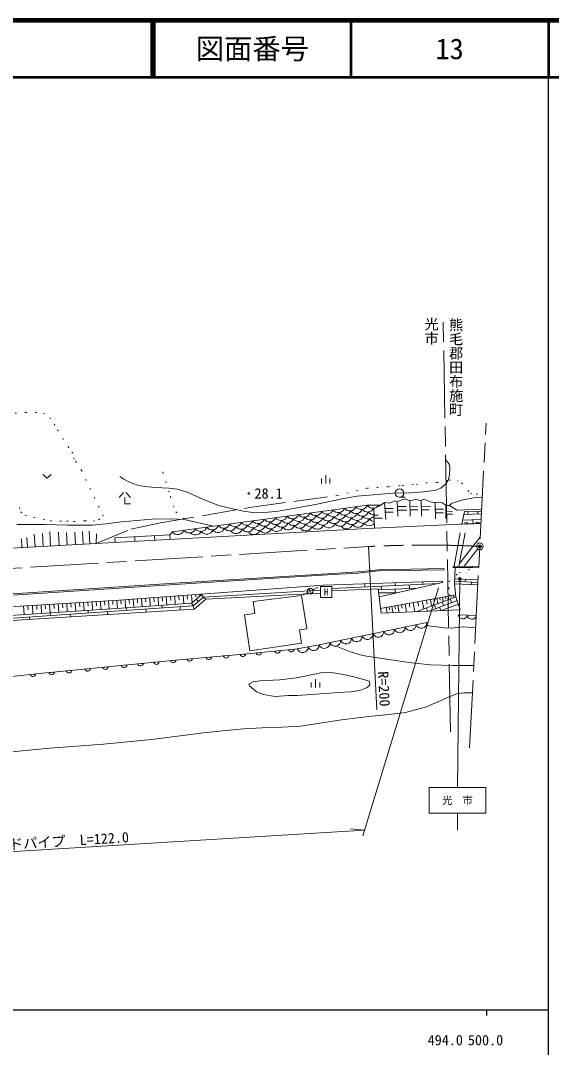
# Model space of a CAD drawing. Units: millimetres, scale not verified. Extents: x 40000 to 680000, y 20000 to 380000.
# Drawn here: x 485616 to 579500, y 198357 to 380000 of the extents above; entities that cross this region are included whole.
import ezdxf
from ezdxf.enums import TextEntityAlignment as Align

# ---------------------------------------------------------------- set-up
doc = ezdxf.new("R2010")
doc.units = ezdxf.units.MM
doc.header["$LTSCALE"] = 1000
doc.header["$PDMODE"] = 32
doc.header["$PDSIZE"] = 500
for name, pattern in [('CHAIN', [18.5, 12, -1.5, 3.5, -1.5]), ('DASHED', [7.5, 6, -1.5]), ('DOTTED', [1.75, 0.25, -1.5])]:
    doc.linetypes.add(name, pattern=pattern)
for name, color, linetype, lineweight in [('M-BGD', 7, 'Continuous', 13), ('M-BMK', 2, 'CHAIN', 13), ('M-BMK-ROW', 30, 'CHAIN', 13), ('M-BMK-SRVR', 3, 'Continuous', 13), ('M-STR-HTXT', 7, 'Continuous', 13), ('M-STR-STRC', 7, 'Continuous', 13), ('M-TTL', 2, 'Continuous', 140), ('M-TTL-BAND', 7, 'Continuous', 25), ('M-TTL-LINE', 7, 'Continuous', 50)]:
    doc.layers.add(name, color=color, linetype=linetype, lineweight=lineweight)
for name, color, linetype in [('M-BMK-HTXT', 7, 'Continuous'), ('M-OTRS', 6, 'Continuous'), ('M-TTL-TXT', 7, 'Continuous')]:
    doc.layers.add(name, color=color, linetype=linetype)
doc.styles.add('@ＭＳ ゴシック', font='')
doc.styles.add('ＭＳ ゴシック', font='')
doc.styles.get('@ＭＳ ゴシック').set_extended_font_data('@MS Gothic')
doc.styles.get('ＭＳ ゴシック').set_extended_font_data('MS Gothic')

msp = doc.modelspace()

# ---------------------------------------------------------------- hatches: boundary and pattern name
at = {"layer": 'M-STR-HTXT'}
msp.add_hatch(color=256, dxfattribs=at).paths.add_polyline_path([(563532, 281342, -0.41421), (563432, 281002, -0.41421), (563092, 281102, -1)])

# ---------------------------------------------------------------- linework, layer by layer
at = {"layer": 'M-BGD'}
for p, q in [((538838, 298110), (538838, 299010)), ((539588, 298110), (539588, 299610)), ((540338, 298110), (540338, 299010)), ((503037, 295643), (503837, 296543)), ((505037, 295643), (504237, 296543)), ((504037, 294543), (504037, 295643)), ((504037, 294543), (505037, 294543)), ((550005, 294734), (550191, 291743)), ((552350, 292353), (552205, 294937)), ((552629, 295676), (553629, 295676)), ((554533, 292356), (554463, 295038)), ((556526, 292362), (556487, 295075)), ((558996, 291868), (558938, 294770)), ((560844, 294277), (560802, 291909)), ((548135, 292517), (548842, 292526)), ((550070, 293696), (551500, 293696)), ((550111, 293033), (551485, 293033)), ((552255, 294042), (553804, 294042)), ((552293, 293371), (553920, 293390)), ((554487, 294112), (555869, 294063)), ((554505, 293425), (555847, 293425)), ((556501, 294104), (558085, 294019)), ((556510, 293466), (557904, 293466)), ((558962, 293556), (560388, 293556)), ((558974, 292949), (560388, 292943)), ((561984, 292671), (560816, 292692)), ((561992, 293119), (560824, 293140)), ((567120, 292718), (563997, 292649)), ((564702, 292665), (564691, 293164)), ((566502, 292704), (566491, 293204)), ((548147, 291977), (549646, 291985)), ((567069, 291717), (563787, 291644)), ((564090, 290933), (564715, 290960)), ((565639, 290999), (565624, 291685)), ((566135, 291020), (566760, 291047)), ((488054, 289164), (488178, 286905)), ((489473, 289291), (489599, 286982)), ((490800, 289598), (490940, 287056)), ((492304, 289532), (492435, 287138)), ((493763, 289422), (493884, 287217)), ((495190, 289476), (495310, 287295)), ((496543, 289638), (496667, 287369)), ((497727, 289661), (497849, 287434)), ((499053, 289201), (498984, 287496)), ((512039, 289020), (502311, 288481)), ((509345, 288070), (509301, 288868)), ((512039, 289020), (512467, 289543)), ((512084, 288221), (512039, 289020)), ((485782, 288297), (485866, 286778)), ((486733, 288585), (486829, 286831)), ((502355, 287683), (502311, 288481)), ((505850, 287876), (505806, 288675)), ((537287, 279294), (538167, 279769)), ((540661, 279533), (559555, 280441)), ((546521, 279815), (546503, 280381)), ((560229, 280593), (549042, 278068)), ((549445, 279309), (549414, 279954)), ((551884, 280073), (551868, 280556)), ((554390, 279532), (554358, 280192)), ((556745, 280306), (556732, 280714)), ((560229, 280593), (560221, 280827)), ((562375, 280368), (566483, 280160)), ((562386, 280818), (566506, 280610)), ((562397, 281268), (566529, 281059)), ((564252, 280724), (564275, 281173)), ((565310, 280220), (565333, 280669)), ((509192, 277934), (509246, 277201)), ((509925, 277988), (510033, 276517)), ((510660, 278042), (510714, 277307)), ((511396, 278096), (511504, 276620)), ((512134, 278151), (512188, 277413)), ((512872, 278205), (512981, 276723)), ((513613, 278260), (513667, 277519)), ((514354, 278314), (514463, 276827)), ((515097, 278369), (515152, 277626)), ((515841, 278424), (515946, 276997)), ((515865, 276925), (517724, 278563)), ((516555, 278477), (516585, 278072)), ((517269, 278529), (517294, 278184)), ((536406, 278819), (535526, 278345)), ((536609, 279497), (537084, 278617)), ((548891, 279284), (555813, 279597)), ((548958, 278748), (552170, 278775)), ((549297, 276002), (562546, 278436)), ((551863, 278772), (551834, 279417)), ((555676, 275446), (562577, 278089)), ((559747, 277922), (559834, 277448)), ((560239, 278012), (560379, 277247)), ((560731, 278102), (560801, 277720)), ((561222, 278193), (561329, 277611)), ((561714, 278283), (561768, 277992)), ((562206, 278373), (562279, 277975)), ((486161, 276463), (486254, 274921)), ((486932, 276510), (486979, 275738)), ((487703, 276556), (487796, 275023)), ((488470, 276602), (488516, 275836)), ((489237, 276649), (489329, 275124)), ((489999, 276695), (490045, 275932)), ((490762, 276740), (490853, 275224)), ((491520, 276786), (491565, 276028)), ((492278, 276832), (492368, 275325)), ((493031, 276877), (493077, 276124)), ((493785, 276923), (493875, 275424)), ((494534, 276968), (494579, 276219)), ((495284, 277013), (495373, 275523)), ((496029, 277058), (496073, 276313)), ((496774, 277103), (496863, 275622)), ((497514, 277148), (497559, 276407)), ((498255, 277192), (498344, 275719)), ((498991, 277237), (499036, 276500)), ((499728, 277281), (499816, 275817)), ((500460, 277325), (500504, 276593)), ((501192, 277369), (501280, 275913)), ((501920, 277413), (501964, 276685)), ((502648, 277457), (502736, 276009)), ((503372, 277505), (503425, 276782)), ((504095, 277558), (504202, 276109)), ((504403, 275672), (504372, 276121)), ((504820, 277612), (504873, 276887)), ((505545, 277665), (505652, 276211)), ((506272, 277719), (506325, 276992)), ((506999, 277772), (507107, 276312)), ((507729, 277826), (507783, 277096)), ((508459, 277880), (508567, 276415)), ((510649, 276097), (510617, 276558)), ((513855, 275705), (513814, 276312)), ((516159, 276471), (515865, 276925)), ((516347, 275860), (516159, 276471)), ((517059, 277249), (516698, 277659)), ((550281, 276183), (550457, 275225)), ((550773, 276273), (550861, 275794)), ((551264, 276364), (551466, 275268)), ((551812, 276464), (551913, 275916)), ((552360, 276565), (552590, 275315)), ((552985, 276680), (553100, 276055)), ((553610, 276794), (553872, 275369)), ((554322, 276925), (554453, 276213)), ((555035, 277056), (555333, 275431)), ((555847, 277205), (555996, 276393)), ((556660, 277355), (556922, 275923)), ((557375, 277486), (557507, 276770)), ((557595, 275527), (557377, 276097)), ((557876, 275539), (562806, 277427)), ((558091, 277617), (558305, 276453)), ((558673, 277724), (558780, 277142)), ((559028, 275980), (558777, 276634)), ((559255, 277831), (559429, 276884)), ((559966, 275627), (559728, 276248)), ((560076, 275632), (563034, 276765)), ((560429, 276517), (560178, 277170)), ((561379, 276131), (561129, 276785)), ((561829, 277053), (561579, 277707)), ((487207, 274049), (487177, 274485)), ((490899, 274742), (490867, 275225)), ((494425, 274498), (494392, 274982)), ((497584, 275202), (497553, 275667)), ((501028, 274908), (500992, 275437)), ((507809, 275330), (507771, 275901)), ((566210, 274758), (563028, 274876)), ((516040, 267127), (515053, 267041)), ((519424, 267422), (518437, 267336)), ((522457, 267686), (521470, 267600)), ((525455, 267947), (524468, 267861)), ((528241, 268226), (527255, 268126)), ((531546, 268559), (530560, 268460)), ((533994, 268807), (533008, 268707)), ((497980, 265377), (496994, 265279)), ((501100, 265685), (500114, 265588)), ((504430, 266014), (503444, 265917)), ((507323, 266300), (506337, 266203)), ((510123, 266577), (509137, 266480)), ((513095, 266871), (512109, 266773)), ((488310, 264413), (487324, 264309)), ((491605, 264747), (490619, 264649)), ((494684, 265051), (493698, 264954)), ((537781, 262005), (537781, 263505)), ((537031, 262005), (537031, 262905)), ((538531, 262005), (538531, 262905))]:
    msp.add_line(p, q, dxfattribs=at)
at = {"layer": 'M-BGD', "linetype": 'DASHED'}
for p, q in [((562282, 283479), (563626, 290913)), ((563144, 283469), (564497, 290951)), ((563236, 283975), (566913, 288638)), ((564039, 283460), (566457, 286526))]:
    msp.add_line(p, q, dxfattribs=at)
at = {"layer": 'M-BGD', "linetype": 'DOTTED'}
for points in [[(485414, 293842), (485645, 293102), (486403, 292495), (487926, 292109), (490838, 291491), (493760, 291455), (494997, 291379), (497037, 291503), (498504, 291473), (499412, 291685), (500250, 292318), (496427, 300372), (495119, 302431), (494854, 303471), (494137, 304420), (491690, 308420), (490943, 309588), (489923, 310421), (488494, 310673), (486639, 310673), (483103, 310434)], [(510768, 300146), (512158, 295842), (512595, 294150), (513050, 293106), (514515, 291860)], [(541611, 295964), (546869, 297277), (550753, 297537), (553091, 297756), (555553, 297946), (557282, 298243), (559299, 298298), (561474, 298750), (562800, 298604), (563603, 298217), (565168, 296316), (566200, 296200), (567301, 296288)], [(561524, 278248), (561373, 279440), (561337, 280748), (563092, 282312), (565898, 283227)]]:
    msp.add_lwpolyline(points, dxfattribs=at)
at = {"layer": 'M-BGD'}
for points in [[(546980, 290153), (498984, 287496), (455045, 285091), (421318, 285002), (415699, 285247), (412089, 285543), (402569, 286321), (385136, 287703), (370963, 289225), (371053, 290683), (319531, 296029), (319462, 294814), (279439, 299046), (279369, 299616), (280962, 301602), (284185, 305305), (351730, 305837)], [(503169, 299372), (503883, 298881), (504993, 298276), (506298, 297826), (507531, 297594), (509454, 297427), (511853, 297287), (513325, 297086), (515105, 296551), (517849, 295364), (520639, 294240), (522324, 293785), (525026, 293224), (526687, 293004), (529383, 293035), (531162, 293222), (533841, 293672), (537782, 294410), (542751, 295464), (545157, 295846), (546582, 295981), (551436, 296382), (554505, 296452), (556934, 296660), (559025, 296946), (559932, 297263), (560812, 298074), (561218, 298724), (561497, 299611), (561526, 300648), (561526, 301003), (561389, 301521), (560788, 302376)], [(489552, 299726), (490302, 299026), (491052, 299726)], [(512467, 289543), (546969, 294281), (549385, 294302)], [(548187, 290211), (548109, 293671), (549166, 294149), (550005, 294734), (550779, 294643), (551937, 295049), (552205, 294937), (553658, 295397), (554463, 295038), (555460, 295294), (556487, 295075), (556946, 295325), (558402, 294744), (559473, 294797), (560161, 294708), (560949, 294211), (561450, 294239), (562769, 293396), (567163, 293575)], [(561450, 294239), (561835, 294581), (563564, 295160), (565743, 295596), (567272, 295720)], [(567145, 293219), (564103, 293151), (563635, 290914)], [(484975, 290876), (489951, 290866), (493932, 290765), (498355, 290728), (500731, 290973), (503493, 291314), (508902, 291799), (512346, 291877), (514542, 291737), (519698, 290536)], [(562445, 283277), (562375, 280368), (562577, 278089), (563377, 275772), (549399, 275180), (548864, 279506), (540661, 279146)], [(443059, 269563), (435835, 271429), (425463, 274755), (445788, 274662), (454922, 274866), (471064, 275553), (503050, 277481), (539167, 280143), (560221, 280827)], [(443409, 272023), (445814, 272012), (456820, 272415), (472375, 273465), (503879, 275636), (516159, 276471), (517959, 278027), (538661, 279218)], [(456521, 272404), (462230, 272497), (516347, 275860), (518405, 277628), (538661, 278731)], [(518405, 277628), (517959, 278027), (517591, 278445)], [(443412, 272673), (445806, 272662), (456403, 272960), (472088, 273985), (503485, 276059), (515865, 276925)], [(419560, 270794), (438232, 265352), (448994, 263016), (452102, 262612), (454628, 262345), (465485, 262226), (469541, 262438), (489561, 264545), (512999, 266861), (525677, 267967), (534195, 268827), (538422, 269586), (557461, 273548)], [(566099, 272575), (563890, 272729), (561777, 272543), (560502, 272559), (557343, 273013)], [(541450, 269353), (543760, 268390), (546097, 267689), (548710, 267263), (554798, 266378), (558140, 266058), (562086, 265900), (565761, 265901)], [(482842, 250525), (490776, 251310), (500299, 251978), (508781, 252842), (517982, 253988), (521941, 254409), (525095, 254691), (528362, 254906), (531830, 255004), (535133, 255188), (542393, 256310), (547218, 256916), (550741, 257269), (553673, 257630), (557406, 258637), (561434, 260353), (562761, 260891), (563999, 261089), (565517, 261098)]]:
    msp.add_lwpolyline(points, dxfattribs=at)
at = {"layer": 'M-BGD', "linetype": 'DASHED'}
msp.add_lwpolyline([(498984, 287496), (505103, 290021), (510373, 291147), (526504, 293922), (541611, 295964)], dxfattribs=at)
at = {"layer": 'M-BGD'}
for points in [[(525204, 274891), (526139, 268510), (535306, 269853), (534971, 272219), (536267, 272403), (535316, 278323), (526723, 277228), (527030, 275126)], [(534539, 260640), (532991, 260612), (530631, 260457), (528581, 260793), (527354, 261288), (526076, 262343), (526003, 262638), (526748, 263031), (527974, 263205), (531444, 263395), (534396, 263757), (537607, 264369), (539034, 264672), (540974, 264640), (542345, 264358), (544371, 263998), (547336, 263133), (547400, 262463), (546778, 261942), (545607, 261485), (543992, 261266), (541902, 261122)]]:
    msp.add_lwpolyline(points, close=True, dxfattribs=at)
for centre, radius in [((525988, 296360), 150), ((552629, 296426), 750), ((536847, 279057), 500)]:
    msp.add_circle(centre, radius, dxfattribs=at)
for centre, radius, start, end in [((545879, 294691), 1165, 216.2769, 339.36075), ((547954, 294898), 1162, 212.10851, 328.89814), ((533702, 293019), 1165, 216.2769, 339.36075), ((535731, 293298), 1165, 216.2769, 339.36075), ((537761, 293577), 1165, 216.2769, 339.36075), ((538858, 293112), 1165, 216.2769, 339.36075), ((539790, 293855), 1165, 216.2769, 339.36075), ((540888, 293390), 1165, 216.2769, 339.36075), ((541820, 294134), 1165, 216.2769, 339.36075), ((541986, 292926), 1165, 216.2769, 339.36075), ((542917, 293669), 1165, 216.2769, 339.36075), ((543849, 294413), 1165, 216.2769, 339.36075), ((544015, 293204), 1165, 216.2769, 339.36075), ((544947, 293948), 1165, 216.2769, 339.36075), ((546045, 293483), 1165, 216.2769, 339.36075), ((546977, 294227), 1165, 216.2769, 335.26807), ((548074, 293762), 1165, 216.2769, 272.91243), ((519495, 291068), 1165, 216.2769, 339.36075), ((521524, 291347), 1165, 216.2769, 339.36075), ((523554, 291626), 1165, 216.2769, 339.36075), ((524652, 291161), 1165, 216.2769, 339.36075), ((525583, 291904), 1165, 216.2769, 339.36075), ((526681, 291440), 1165, 216.2769, 339.36075), ((527613, 292183), 1165, 216.2769, 339.36075), ((528711, 291718), 1165, 216.2769, 339.36075), ((529642, 292462), 1165, 216.2769, 339.36075), ((529808, 291253), 1165, 216.2769, 339.36075), ((530740, 291997), 1165, 216.2769, 339.36075), ((531672, 292741), 1165, 216.2769, 339.36075), ((531838, 291532), 1165, 216.2769, 339.36075), ((532770, 292276), 1165, 216.2769, 339.36075), ((532936, 291067), 1165, 216.2769, 339.36075), ((533868, 291811), 1165, 216.2769, 339.36075), ((534799, 292554), 1165, 216.2769, 339.36075), ((534965, 291346), 1165, 216.2769, 339.36075), ((535897, 292089), 1165, 216.2769, 339.36075), ((536829, 292833), 1165, 216.2769, 339.36075), ((536995, 291625), 1165, 216.2769, 339.36075), ((537927, 292368), 1165, 216.2769, 339.36075), ((538093, 291160), 1165, 216.2769, 339.36075), ((539024, 291903), 1165, 216.2769, 339.36075), ((539956, 292647), 1165, 216.2769, 339.36075), ((540122, 291438), 1165, 216.2769, 339.36075), ((541054, 292182), 1165, 216.2769, 339.36075), ((542152, 291717), 1165, 216.2769, 339.36075), ((543083, 292461), 1165, 216.2769, 339.36075), ((543249, 291252), 1165, 216.2769, 339.36075), ((544181, 291996), 1165, 216.2769, 339.36075), ((545113, 292739), 1165, 216.2769, 339.36075), ((545279, 291531), 1165, 216.2769, 339.36075), ((546211, 292274), 1165, 216.2769, 339.36075), ((547143, 293018), 1165, 216.2769, 328.66708), ((547308, 291810), 1165, 216.2769, 317.59712), ((705647, -3003381), 3297354, 92.40926, 92.75811), ((548240, 292553), 1165, 216.2769, 266.07734), ((564405, 290892), 318, 12.35003, 172.56776), ((566449, 290979), 318, 12.31448, 172.53221), ((513406, 290232), 1165, 216.2769, 339.36075), ((515436, 290511), 1165, 216.2769, 339.36075), ((516488, 290380), 1358, 228.87306, 326.7646), ((517465, 290790), 1165, 216.2769, 339.36075), ((518563, 290325), 1165, 216.2769, 339.36075), ((520592, 290603), 1165, 216.2769, 339.36075), ((522622, 290882), 1165, 216.2769, 339.36075), ((523720, 290417), 1165, 216.2769, 339.36075), ((525749, 290696), 1165, 216.2769, 339.36075), ((526847, 290231), 1165, 216.2769, 339.36075), ((527779, 290975), 1165, 216.2769, 339.36075), ((528877, 290510), 1165, 216.2769, 339.36075), ((530906, 290789), 1165, 216.2769, 339.36075), ((536063, 290881), 1165, 216.2769, 339.36075), ((563827, 274962), 804, 186.12466, 349.63658), ((565418, 274903), 804, 186.12466, 349.63658), ((552674, 272691), 982, 199.74967, 3.75892), ((554577, 273087), 982, 199.74967, 3.75892), ((556481, 273484), 982, 199.74967, 3.75892), ((543154, 270710), 982, 199.74967, 3.75892), ((545058, 271107), 982, 199.74967, 3.75892), ((546962, 271503), 982, 199.74967, 3.75892), ((548866, 271899), 982, 199.74967, 3.75892), ((550770, 272295), 982, 199.74967, 3.75892), ((535522, 269177), 982, 196.60782, 3.75892), ((537443, 269522), 982, 196.60782, 3.75892), ((539346, 269918), 982, 199.74967, 3.75892), ((541250, 270314), 982, 199.74967, 3.75892), ((515538, 267181), 505, 196.15402, 353.81221), ((518922, 267476), 505, 196.15402, 353.81221), ((521955, 267741), 505, 196.15402, 353.81221), ((524953, 268002), 505, 196.15402, 353.81221), ((527738, 268273), 505, 196.93679, 354.59498), ((531043, 268607), 505, 196.93679, 354.59498), ((533492, 268854), 505, 196.93679, 354.59498), ((497478, 265425), 505, 196.81621, 354.47441), ((500598, 265734), 505, 196.81621, 354.47441), ((503927, 266063), 505, 196.81621, 354.47441), ((506821, 266349), 505, 196.81621, 354.47441), ((509621, 266626), 505, 196.81621, 354.47441), ((512592, 266920), 505, 196.81621, 354.47441), ((487807, 264458), 505, 197.17887, 354.83706), ((491103, 264795), 505, 196.81621, 354.47441), ((494181, 265100), 505, 196.81621, 354.47441)]:
    msp.add_arc(centre, radius, start, end, dxfattribs=at)
at = {"layer": 'M-BMK'}
for p, q in [((565024, 251361), (567935, 308807)), ((468939, 282168), (547144, 286958))]:
    msp.add_line(p, q, dxfattribs=at)
msp.add_arc((557374, 87219), 200000, 87.29013, 92.93213, dxfattribs=at)
at = {"layer": 'M-BMK-ROW'}
msp.add_line((561619, 254174), (560357, 327393), dxfattribs=at)
at = {"layer": 'M-BMK-SRVR'}
msp.add_circle((566830, 286996), 600, dxfattribs=at)
at = {"layer": 'M-OTRS'}
msp.add_point((566830, 286996), dxfattribs=at)
msp.add_point((566830, 286996), dxfattribs=at)
at = {"layer": 'M-STR-HTXT'}
for p, q in [((547144, 286958), (548624, 258062)), ((563312, 281222), (562890, 244319)), ((559519, 279659), (546118, 235799)), ((471995, 232262), (546430, 236820)), ((546430, 236820), (543983, 237013))]:
    msp.add_line(p, q, dxfattribs=at)
msp.add_circle((563312, 281222), 250, dxfattribs=at)
at = {"layer": 'M-STR-STRC'}
for p, q in [((562140, 283480), (562138, 283280)), ((560500, 282866), (560496, 283066)), ((562890, 239819), (562890, 236819))]:
    msp.add_line(p, q, dxfattribs=at)
for points in [[(566647, 283389), (565589, 283443), (562140, 283480)], [(560500, 282866), (548943, 282635), (545271, 282279), (538952, 281886), (512886, 280266), (479685, 278089), (447094, 276652), (426183, 277010)], [(560496, 283066), (548931, 282835), (545255, 282479), (538940, 282085), (512874, 280466), (479674, 278289), (447092, 276852), (426186, 277210)], [(566637, 283190), (565583, 283243), (562138, 283280)]]:
    msp.add_lwpolyline(points, dxfattribs=at)
for points in [[(538661, 277921), (540661, 277921), (540661, 279921), (538661, 279921)], [(557890, 239819), (567890, 239819), (567890, 244319), (557890, 244319)]]:
    msp.add_lwpolyline(points, close=True, dxfattribs=at)
at = {"layer": 'M-TTL'}
msp.add_line((680000, 380000), (40000, 380000), dxfattribs=at)
at = {"layer": 'M-TTL-BAND'}
for p, q in [((579000, 20000), (579000, 370000)), ((40000, 205000), (579000, 205000)), ((568000, 205000), (568000, 204000))]:
    msp.add_line(p, q, dxfattribs=at)
at = {"layer": 'M-TTL-LINE'}
for p, q in [((508747, 380000), (508747, 370000)), ((509247, 380000), (509247, 370000)), ((543997, 380000), (543997, 370000)), ((579000, 380000), (579000, 370000)), ((40000, 370000), (680000, 370000))]:
    msp.add_line(p, q, dxfattribs=at)

# ---------------------------------------------------------------- texts
at = {"layer": 'M-BGD', "style": 'ＭＳ ゴシック'}
msp.add_text('28.1', height=1833, dxfattribs=at).set_placement((526988, 296360), align=Align.MIDDLE_LEFT)
at = {"layer": 'M-BMK-HTXT', "style": '@ＭＳ ゴシック'}
for s, p in [('光市', (558291, 327572)), ('熊毛郡田布施町', (562615, 327434))]:
    msp.add_text(s, height=1833, rotation=270, dxfattribs=at).set_placement(p, align=Align.MIDDLE_LEFT)
at = {"layer": 'M-STR-HTXT', "style": 'ＭＳ ゴシック'}
msp.add_text('R=200', height=1833, rotation=272.932, dxfattribs=at).set_placement((548277, 264822), align=Align.BOTTOM_LEFT)
msp.add_text('ガードパイプ\u3000L=122.0', height=1833, rotation=3.504, dxfattribs=at).set_placement((491777, 233318), align=Align.BOTTOM_CENTER)
at = {"layer": 'M-STR-STRC', "style": 'ＭＳ ゴシック'}
for s, p in [('H', (539661, 278921)), ('光\u3000市', (562890, 242069))]:
    msp.add_text(s, height=1320, dxfattribs=at).set_placement(p, align=Align.MIDDLE_CENTER)
at = {"layer": 'M-TTL-BAND', "style": 'ＭＳ ゴシック'}
for s, p in [('494.0', (560724, 198195)), ('500.0', (567844, 198195))]:
    msp.add_text(s, height=1833, dxfattribs=at).set_placement(p, align=Align.BOTTOM_CENTER)
at = {"layer": 'M-TTL-TXT', "style": 'ＭＳ ゴシック'}
for s, p in [('図面番号', (526622, 375000)), ('13', (561497, 375000))]:
    msp.add_text(s, height=3666, dxfattribs=at).set_placement(p, align=Align.MIDDLE_CENTER)

doc.saveas('drawing.dxf')
